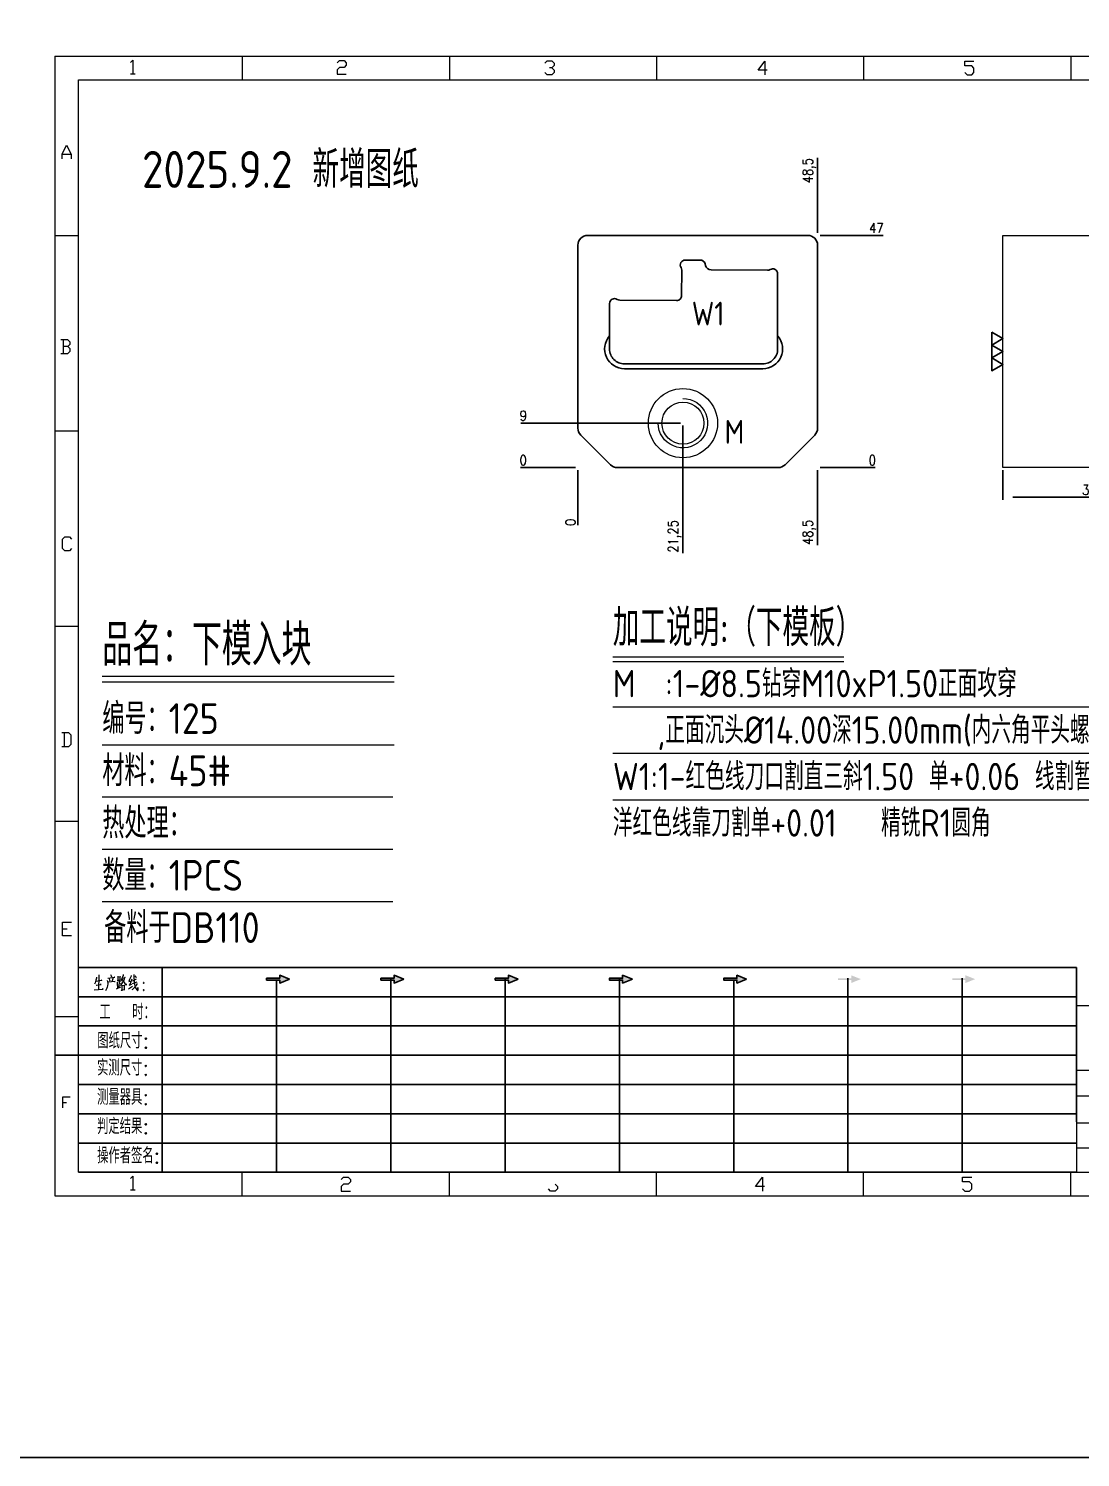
# Model space of a CAD drawing. Header units: millimetres. Extents: x 88508 to 142116, y -5268 to 20283.
# Drawn here: x 99433.7 to 99646.5, y 1487.5 to 1776.6 of the extents above; entities that cross this region are included whole.
import ezdxf
from ezdxf.enums import TextEntityAlignment as Align

# ---------------------------------------------------------------- set-up
doc = ezdxf.new("R2010")
doc.units = ezdxf.units.MM
for name, color, linetype in [('DIE_P', 2, 'Continuous'), ('DIM', 4, 'Continuous'), ('LP_O', 40, 'Continuous'), ('PH', 255, 'Continuous'), ('TEXT', 4, 'Continuous')]:
    doc.layers.add(name, color=color, linetype=linetype)
doc.styles.add('chinesef_fs', font='simplex.shx', dxfattribs={"bigfont": 'gbcbig.shx'})
doc.styles.add('gbenor', font='gbenor.shx', dxfattribs={"bigfont": 'gbcbig.shx'})
doc.styles.add('GBENOR_', font='gbenor.shx', dxfattribs={"bigfont": 'gbcbig'})
doc.styles.get("Standard").update_dxf_attribs({"font": 'txt.shx', "width": 0.85, "bigfont": 'ctxt.shx'})
doc.styles.add('TXT', font='txt.shx', dxfattribs={"width": 0.8, "bigfont": 'ctxt.shx'})
doc.dimstyles.new('T-2-WX', dxfattribs={"dimtxt": 2, "dimasz": 2, "dimexe": 0.5, "dimexo": 0.5, "dimgap": 0.5, "dimtad": 1, "dimtxsty": 'Standard', "dimblk": 'OPEN30', "dimcen": 0, "dimazin": 3, "dimtfac": 1, "dimtmove": 0, "dimatfit": 3, "dimldrblk": 'OPEN30', "dimlwd": -1, "dimlwe": -1})

# ---------------------------------------------------------------- blocks, each defined once
blk = doc.blocks.new('*D9923')
at = {"layer": 'Defpoints', "color": 0}
for p in [(99544.8, 1687.8), (99593.3, 1687.8), (99603.3, 1687.8)]:
    blk.add_point(p, dxfattribs=at)
at = {"layer": 'DIM', "color": 0}
blk.add_line((99593.8, 1687.8), (99604.93, 1687.8), dxfattribs=at)
at = {"layer": 'DIM', "color": 0, "lineweight": 5, "insert": (99604.36, 1689.3), "char_height": 2, "attachment_point": 5}
blk.add_mtext('0', dxfattribs=at)
blk = doc.blocks.new('_Open30')
blk = doc.blocks.new('*D9924')
at = {"layer": 'Defpoints', "color": 0}
for p in [(99593.3, 1734.8), (99603.3, 1734.8), (99544.8, 1687.8)]:
    blk.add_point(p, dxfattribs=at)
at = {"layer": 'DIM', "color": 0}
for p, q in [((99593.8, 1734.8), (99597.3, 1734.8)), ((99597.3, 1734.8), (99599.3, 1734.8)), ((99599.3, 1734.8), (99606.55, 1734.8))]:
    blk.add_line(p, q, dxfattribs=at)
at = {"layer": 'DIM', "color": 0, "insert": (99605.17, 1736.3), "char_height": 2, "attachment_point": 5}
blk.add_mtext('47', dxfattribs=at)
blk = doc.blocks.new('*D9925')
at = {"layer": 'Defpoints', "color": 0}
for p in [(99534.8, 1687.8), (99544.8, 1687.8), (99544.8, 1687.8)]:
    blk.add_point(p, dxfattribs=at)
at = {"layer": 'DIM', "color": 0}
blk.add_line((99544.3, 1687.8), (99533.16, 1687.8), dxfattribs=at)
at = {"layer": 'DIM', "color": 0, "lineweight": 5, "insert": (99533.73, 1689.3), "char_height": 2, "attachment_point": 5}
blk.add_mtext('0', dxfattribs=at)
blk = doc.blocks.new('*D9926')
at = {"layer": 'Defpoints', "color": 0}
for p in [(99534.8, 1696.8), (99566.05, 1696.8), (99544.8, 1687.8)]:
    blk.add_point(p, dxfattribs=at)
at = {"layer": 'DIM', "color": 0}
for p, q in [((99538.8, 1696.8), (99533.25, 1696.8)), ((99542.8, 1696.8), (99538.8, 1696.8)), ((99565.55, 1696.8), (99542.8, 1696.8))]:
    blk.add_line(p, q, dxfattribs=at)
at = {"layer": 'DIM', "color": 0, "lineweight": 5, "insert": (99533.77, 1698.3), "char_height": 2, "attachment_point": 5}
blk.add_mtext('9', dxfattribs=at)
blk = doc.blocks.new('*D9927')
at = {"layer": 'Defpoints', "color": 0}
for p in [(99544.8, 1687.8), (99593.3, 1687.8), (99593.3, 1677.8)]:
    blk.add_point(p, dxfattribs=at)
at = {"layer": 'DIM', "color": 0}
for p, q in [((99593.3, 1687.3), (99593.3, 1683.8)), ((99593.3, 1683.8), (99593.3, 1681.8)), ((99593.3, 1681.8), (99593.3, 1672.12))]:
    blk.add_line(p, q, dxfattribs=at)
at = {"layer": 'DIM', "color": 0, "lineweight": 5, "insert": (99591.61, 1674.71), "char_height": 2, "attachment_point": 5, "rotation": 90}
blk.add_mtext('48,5', dxfattribs=at)
blk = doc.blocks.new('*D9928')
at = {"layer": 'Defpoints', "color": 0}
for p in [(99566.05, 1696.8), (99544.8, 1687.8), (99566.05, 1677.8)]:
    blk.add_point(p, dxfattribs=at)
at = {"layer": 'DIM', "color": 0}
for p, q in [((99566.05, 1696.3), (99566.05, 1685.8)), ((99566.05, 1685.8), (99566.05, 1681.8)), ((99566.05, 1681.8), (99566.05, 1670.5))]:
    blk.add_line(p, q, dxfattribs=at)
at = {"layer": 'DIM', "color": 0, "lineweight": 5, "insert": (99564.36, 1673.9), "char_height": 2, "attachment_point": 5, "rotation": 90}
blk.add_mtext('21,25', dxfattribs=at)
blk = doc.blocks.new('*D9929')
at = {"layer": 'Defpoints', "color": 0}
for p in [(99544.8, 1687.8), (99544.8, 1687.8), (99544.8, 1677.8)]:
    blk.add_point(p, dxfattribs=at)
at = {"layer": 'DIM', "color": 0}
blk.add_line((99544.8, 1687.3), (99544.8, 1676.17), dxfattribs=at)
at = {"layer": 'DIM', "color": 0, "lineweight": 5, "insert": (99543.3, 1676.74), "char_height": 2, "attachment_point": 5, "rotation": 90}
blk.add_mtext('0', dxfattribs=at)
blk = doc.blocks.new('*D9930')
at = {"layer": 'Defpoints', "color": 0}
for p in [(99593.3, 1744.8), (99593.3, 1734.8), (99544.8, 1687.8)]:
    blk.add_point(p, dxfattribs=at)
at = {"layer": 'DIM', "color": 0}
for p, q in [((99593.3, 1740.8), (99593.3, 1750.48)), ((99593.3, 1738.8), (99593.3, 1740.8)), ((99593.3, 1735.3), (99593.3, 1738.8))]:
    blk.add_line(p, q, dxfattribs=at)
at = {"layer": 'DIM', "color": 0, "insert": (99591.61, 1747.89), "char_height": 2, "attachment_point": 5, "rotation": 90}
blk.add_mtext('48,5', dxfattribs=at)
blk = doc.blocks.new('*D9932')
at = {"layer": 'Defpoints', "color": 0}
for p in [(99630.77, 1687.8), (99665.77, 1687.8), (99630.77, 1681.8)]:
    blk.add_point(p, dxfattribs=at)
at = {"layer": 'DIM', "color": 0}
for p, q in [((99630.77, 1687.3), (99630.77, 1681.3)), ((99665.77, 1687.3), (99665.77, 1681.3)), ((99663.77, 1681.8), (99632.77, 1681.8))]:
    blk.add_line(p, q, dxfattribs=at)
at = {"layer": 'DIM', "color": 0, "lineweight": 5, "insert": (99648.27, 1683.3), "char_height": 2, "attachment_point": 5}
blk.add_mtext('35', dxfattribs=at)
blk = doc.blocks.new('U40')
for points in [[(351.8, 337.7), (351.8, 333.2), (367, 339.3), (351.8, 345.3), (351.8, 340.8), (331.2, 340.8), (331.2, 337.7)], [(545.7, 339.3), (530.6, 345.3), (530.6, 340.8), (509.9, 340.8), (509.9, 337.7), (530.6, 337.7), (530.6, 333.2)], [(724.5, 339.3), (709.3, 345.3), (709.3, 340.8), (688.7, 340.8), (688.7, 337.7), (709.3, 337.7), (709.3, 333.2)], [(903.3, 339.3), (888.1, 345.3), (888.1, 340.8), (867.5, 340.8), (867.5, 337.7), (888.1, 337.7), (888.1, 333.2)], [(1082.1, 339.3), (1066.9, 345.3), (1066.9, 340.8), (1046.3, 340.8), (1046.3, 337.7), (1066.9, 337.7), (1066.9, 333.2)], [(1245.7, 337.7), (1245.7, 333.2), (1260.9, 339.3), (1245.7, 345.3), (1245.7, 340.8), (1225.1, 340.8), (1225.1, 337.7)], [(1424.5, 337.7), (1424.5, 333.2), (1439.7, 339.3), (1424.5, 345.3), (1424.5, 340.8), (1403.8, 340.8), (1403.8, 337.7)]]:
    blk.add_hatch(color=3).paths.add_polyline_path(points)
at = {"color": 254, "lineweight": 18}
for p, q in [((0, 1783.5), (0, 0)), ((0, 1783.5), (2530.2, 1783.5)), ((941.1, 1783.5), (941.1, 1746.5)), ((1265.1, 1783.5), (1265.1, 1746.5)), ((1589.1, 1783.5), (1589.1, 1746.5)), ((37, 37), (37, 1746.5)), ((37, 1746.5), (2493.2, 1746.5)), ((0, 1502.7), (37, 1502.7)), ((0, 1197.2), (37, 1197.2)), ((0, 891.7), (37, 891.7)), ((0, 586.3), (37, 586.3)), ((1598.1, 298), (2493.2, 298)), ((0, 280.8), (37, 280.8)), ((1598.2, 196.6), (2493.2, 196.6)), ((2493.2, 156.4), (1598.2, 156.4)), ((2493.2, 114.1), (1598.2, 114.1)), ((2493.2, 75), (1598.2, 75)), ((37, 37), (2493.2, 37)), ((941.1, 0), (941.1, 37)), ((1265.1, 0), (1265.1, 37)), ((1589.1, 0), (1589.1, 37)), ((0, 0), (2530.2, 0))]:
    blk.add_line(p, q, dxfattribs=at)
at = {"color": 254, "linetype": 'Continuous', "lineweight": 18}
for p, q in [((293.1, 1783.5), (293.1, 1746.5)), ((617.1, 1783.5), (617.1, 1746.5)), ((1598.1, 298), (1598.1, 37)), ((1598.2, 298), (1598.2, 37)), ((293.1, 0), (293.1, 37)), ((617.1, 0), (617.1, 37))]:
    blk.add_line(p, q, dxfattribs=at)
for p, q in [((38, 357.6), (1598.2, 357.6)), ((1598.2, 357.6), (1598.2, 116.2)), ((38, 311.8), (1598.2, 311.8)), ((37.1, 266), (1598.2, 266)), ((0.1, 220.2), (1598.2, 220.2)), ((37.1, 174.4), (1598.2, 174.4)), ((37.1, 128.6), (1598.2, 128.6)), ((37.1, 82.8), (1598.2, 82.8))]:
    blk.add_line(p, q)
at = {"color": 254}
for p, q in [((167.8, 37), (167.8, 357.6)), ((346.7, 37), (346.7, 337.9)), ((525.5, 37), (525.5, 340.8)), ((704.3, 37), (704.3, 340.8)), ((883.1, 37), (883.1, 340.8)), ((1061.9, 37), (1061.9, 337.7)), ((1240.6, 37), (1240.6, 340.8)), ((1419.4, 37), (1419.4, 340.8)), ((1598.2, 37), (38, 37))]:
    blk.add_line(p, q, dxfattribs=at)
at = {"color": 92, "lineweight": 18}
for points in [[(118.3, 1773.7), (121.9, 1777.3), (121.9, 1755.8)], [(441.4, 1773.1), (445, 1776.7), (452.2, 1776.7), (455.8, 1773.1), (455.8, 1769.5), (452.2, 1765.9), (445, 1765.9), (441.4, 1762.3), (441.4, 1755.1), (455.8, 1755.1)], [(766.4, 1772.4), (770, 1776), (777.2, 1776), (780.8, 1772.4), (780.8, 1768.8), (777.2, 1765.2), (773.6, 1765.2)], [(1114.4, 1761.4), (1100, 1761.4), (1110.8, 1775.8), (1110.8, 1754.2)], [(1423.4, 1757.7), (1427, 1754.1), (1434.2, 1754.1), (1437.8, 1757.7), (1437.8, 1764.9), (1434.2, 1768.5), (1423.4, 1768.5), (1423.4, 1775.7), (1437.8, 1775.7)], [(118.3, 1755.8), (125.5, 1755.8)], [(777.2, 1765.2), (780.8, 1761.6), (780.8, 1758), (777.2, 1754.4), (770, 1754.4), (766.4, 1758)], [(11.1, 1622.8), (11.1, 1630), (18.3, 1644.4), (25.5, 1630), (25.5, 1622.8)], [(11.1, 1630), (25.5, 1630)], [(20, 1329), (23.6, 1332.6), (23.6, 1336.2), (20, 1339.8), (9.2, 1339.8)], [(9.2, 1318.2), (20, 1318.2), (23.6, 1321.8), (23.6, 1325.4), (20, 1329), (12.8, 1329)], [(12.8, 1339.8), (12.8, 1318.2)], [(26.1, 1013.2), (22.5, 1009.6), (15.3, 1009.6), (11.7, 1013.2), (11.7, 1027.6), (15.3, 1031.2), (22.5, 1031.2), (26.1, 1027.6)], [(11, 703.2), (21.8, 703.2), (25.4, 706.8), (25.4, 721.2), (21.8, 724.8), (11, 724.8)], [(14.6, 724.8), (14.6, 703.2)], [(26.1, 407), (11.7, 407), (11.7, 428.6), (26.1, 428.6)], [(11.7, 417.8), (18.9, 417.8)], [(12.3, 137.7), (12.3, 155), (23.8, 155)], [(12.3, 146.4), (18.1, 146.4)], [(118.3, 27.4), (121.9, 31), (121.9, 9.4)], [(447.9, 25.7), (451.5, 29.3), (458.7, 29.3), (462.3, 25.7), (462.3, 22.1), (458.7, 18.5), (451.5, 18.5), (447.9, 14.9), (447.9, 7.7), (462.3, 7.7)], [(1110.3, 14.9), (1095.9, 14.9), (1106.7, 29.3), (1106.7, 7.7)], [(1419.9, 11.3), (1423.5, 7.7), (1430.7, 7.7), (1434.3, 11.3), (1434.3, 18.5), (1430.7, 22.1), (1419.9, 22.1), (1419.9, 29.3), (1434.3, 29.3)], [(118.3, 9.4), (125.5, 9.4)], [(782.7, 18.5), (786.3, 14.9), (786.3, 11.3), (782.7, 7.7), (775.5, 7.7), (771.9, 11.3)]]:
    blk.add_lwpolyline(points, dxfattribs=at)
at = {"color": 92, "lineweight": 0}
for points in [[(65, 342.2), (64.8, 341), (64.1, 337.9), (63.6, 335.7), (62.8, 333.5), (62.1, 331.4)], [(63.8, 335.9), (73.4, 337.5), (73.1, 337.7), (72.5, 337.3)], [(68.4, 345.9), (68.7, 344.4), (68.1, 322.9)], [(93.3, 335.5), (94.1, 335.7), (94.3, 335.5), (82.6, 334.3), (82.6, 335.1), (82.2, 336.9)], [(82.6, 340.8), (93.7, 342.2), (93.3, 342.4), (92.4, 342)], [(86.1, 336.1), (86, 337.5), (85.3, 339.8)], [(86.7, 346.7), (87.9, 344.6), (88.3, 343)], [(90.3, 341), (90.4, 339.6), (89.1, 335.3)], [(97.8, 344), (98.1, 342.6), (98.1, 340.8), (98.1, 337.9), (98.1, 336.3), (98.2, 337.7), (102.1, 338.3), (101.8, 338.3), (102.1, 343.6), (102.1, 343.2), (102.1, 342.8), (98.2, 342.2)], [(100.2, 337.9), (100.1, 325.9)], [(105.5, 341.2), (105.9, 341), (109.6, 341.8), (109.3, 342.6), (108.5, 339.6), (107.6, 337.3), (106.9, 335.9), (105.9, 334.3), (104.3, 332), (103.1, 330.4), (101.9, 329.4)], [(106.6, 346.5), (106.5, 345.2), (105.1, 341.2), (104.2, 338.9), (103.1, 336.3), (102.6, 335.5)], [(104.9, 339.1), (105.3, 338.7), (107, 335.7), (108.6, 333.3), (109.9, 331.2), (110.3, 330.8), (112.6, 330.8), (110.2, 331.2), (109, 332.6)], [(119.3, 344.8), (119.1, 343.8), (116.8, 338.5), (115.4, 335.5), (119.3, 336.3)], [(120.3, 339.4), (118.1, 333.5), (116.4, 330), (116.1, 329.8), (120.5, 331.4)], [(121.7, 336.7), (127.7, 339.6)], [(123.4, 346.5), (123.5, 345.4), (123.5, 340.8), (123.8, 337.3), (124, 335.3), (124.2, 333.1), (124.5, 331), (124.8, 329), (125.2, 327.4), (125.9, 325.7), (126.9, 323.9), (127.9, 322.7), (128.9, 321.7), (129.6, 321.3), (129.9, 326.1), (129.4, 321.5)], [(127.7, 341.6), (127.2, 342.4), (125.7, 344.2)], [(61.4, 322.3), (68.2, 322.9), (75.3, 323.7), (74.9, 323.9), (73.8, 323.5)], [(64.5, 329.6), (64.8, 329.6), (65.1, 329.6), (72.5, 331), (71.9, 331), (70.9, 330.8)], [(82.6, 335.1), (82.6, 331.8), (82.3, 329), (81.9, 326.8), (81.2, 324.9), (80.3, 323.1), (79.6, 321.9), (78.8, 320.9)], [(96.5, 323.9), (102.8, 327.2)], [(97.2, 334.3), (97.5, 333.5), (97.7, 324.7)], [(100.2, 332.6), (102.4, 333.1)], [(104.2, 330), (104.5, 329), (104.5, 321.1), (104.3, 322.1), (104.5, 322.7), (109.2, 323.1), (108.6, 323.1), (109, 329.2), (109, 330), (109.3, 329.4), (108.6, 329.4), (104.6, 328.8)], [(115.3, 324.3), (121.5, 328.2)], [(128.2, 332.4), (128.1, 331.6), (126.9, 329.6), (125.8, 328), (124.5, 326.3), (123, 324.7), (121.4, 323.3), (120.1, 322.3)], [(121.4, 332.2), (128.8, 335.1)]]:
    blk.add_lwpolyline(points, dxfattribs=at)
for points in [[(367, 339.3), (351.8, 345.3), (351.8, 340.8), (331.2, 340.8), (331.2, 337.7), (351.8, 337.7), (351.8, 333.2), (367, 339.3)], [(545.7, 339.3), (530.6, 345.3), (530.6, 340.8), (509.9, 340.8), (509.9, 337.7), (530.6, 337.7), (530.6, 333.2), (545.7, 339.3)], [(724.5, 339.3), (709.3, 345.3), (709.3, 340.8), (688.7, 340.8), (688.7, 337.7), (709.3, 337.7), (709.3, 333.2), (724.5, 339.3)], [(903.3, 339.3), (888.1, 345.3), (888.1, 340.8), (867.5, 340.8), (867.5, 337.7), (888.1, 337.7), (888.1, 333.2), (903.3, 339.3)], [(1082.1, 339.3), (1066.9, 345.3), (1066.9, 340.8), (1046.3, 340.8), (1046.3, 337.7), (1066.9, 337.7), (1066.9, 333.2), (1082.1, 339.3)]]:
    blk.add_lwpolyline(points)
for points in [[(138.7, 332.4), (139.4, 333.5), (138.7, 334.5), (138, 333.5)], [(138.7, 320.9), (139.4, 321.9), (138.7, 322.9), (138, 321.9)]]:
    blk.add_lwpolyline(points, close=True, dxfattribs=at)
at = {"color": 3, "style": 'chinesef_fs'}
for s, p in [('工  时：', (69.5, 275.7)), ('图纸尺寸:', (66.2, 230.9)), ('实测尺寸:', (65.9, 188.4)), ('测量器具:', (65.9, 142.6)), ('判定结果:', (65.9, 96.8)), ('操作者签名:', (65.9, 51))]:
    blk.add_text(s, height=24.57, dxfattribs=at).set_placement(p)
at = {"lineweight": 18, "style": 'GBENOR_'}
blk.add_attdef('文档路径', (2126, 386.9), '', height=17.8, dxfattribs=at)
at = {"lineweight": 20, "style": 'TXT'}
for tag, height, p in [('18-**-**', 16.3, (1866.6, 256.2)), ('客户名称', 16.1, (1741.1, 134, 0)), ('料厚:', 16.1, (1741.3, 93.2, 0))]:
    blk.add_attdef(tag, text='', height=height, dxfattribs=at).set_placement(p, align=Align.MIDDLE)
for tag, p, height in [('88888', (1850.9, 207.5), 14.9), ('材质:', (1691.2, 168, 0), 16.1), ('核准', (1869.4, 127.5, 0), 16.1), ('设计', (1868.8, 88.3, 0), 16.1), ('绘图', (1868.2, 49.1, 0), 16.1)]:
    blk.add_attdef(tag, p, '', height=height, dxfattribs=at)
for tag, p, height, width in [('3', (2234.7, 206.9), 15.8, 0.7), ('4', (2234.7, 167.4), 15.8, 0.7), ('核准日期', (2041.1, 124.2, 0), 16.1, 0.68), ('设计日期', (2041.1, 84.5, 0), 16.1, 0.68), ('1', (2251.9, 85.9), 14.6, 0.7), ('绘图日期', (2040.9, 46.4, 0), 16.1, 0.68), ('2', (2235, 49.2), 14.6, 0.7)]:
    blk.add_attdef(tag, p, '', height=height, dxfattribs=dict(at, width=width))

msp = doc.modelspace()

# ---------------------------------------------------------------- linework, layer by layer
at = {"layer": 'DIE_P', "linetype": 'Continuous'}
msp.add_lwpolyline([(99585.298, 1687.803), (99552.798, 1687.803, -0.1989124), (99551.384, 1688.389), (99545.384, 1694.389, -0.1989124), (99544.798, 1695.803), (99544.798, 1732.803, -0.4142136), (99546.798, 1734.803), (99591.298, 1734.803, -0.4142136), (99593.298, 1732.803), (99593.298, 1695.803, -0.1989124), (99592.712, 1694.389), (99586.712, 1688.389, -0.1989124)], format="xyb", close=True, dxfattribs=at)
at = {"layer": 'DIE_P', "linetype": 'Continuous', "lineweight": 18, "ltscale": 10}
msp.add_lwpolyline([(99630.767, 1734.803), (99665.767, 1734.803), (99665.767, 1687.803), (99630.767, 1687.803)], close=True, dxfattribs=at)
at = {"layer": 'DIE_P', "color": 1, "linetype": 'Continuous'}
msp.add_lwpolyline([(99551.208, 1714.449), (99551.208, 1721.01, -0.5901487), (99552.741, 1721.856, 0.1395991), (99553.266, 1721.702), (99564.768, 1721.622, 0.4143318), (99565.775, 1722.616), (99565.808, 1727.754, 0.1395991), (99565.662, 1728.282, -0.5855949), (99566.515, 1729.803), (99569.554, 1729.803, -0.3417167), (99570.522, 1729.054), (99570.607, 1728.726, 0.3394434), (99571.759, 1727.827), (99583.16, 1727.734, 0.1395991), (99583.688, 1727.88, -0.5850641), (99585.208, 1727.026), (99585.208, 1714.449)], format="xyb", dxfattribs=at)
at = {"layer": 'DIE_P', "color": 3, "linetype": 'Continuous'}
msp.add_lwpolyline([(99585.208, 1714.449, -0.6457513), (99582.208, 1707.803), (99554.208, 1707.803, -0.6457513), (99551.208, 1714.449)], format="xyb", dxfattribs=at)
at = {"layer": 'DIE_P', "color": 6, "linetype": 'Continuous'}
msp.add_lwpolyline([(99585.208, 1714.449), (99585.208, 1711.803, -0.4142136), (99582.208, 1708.803), (99554.208, 1708.803, -0.4142136), (99551.208, 1711.803), (99551.208, 1714.449)], format="xyb", dxfattribs=at)
at = {"layer": 'DIE_P', "lineweight": 5}
msp.add_lwpolyline([(99566.048, 1701.803, -2.4142136), (99561.048, 1696.803)], format="xyb", dxfattribs=at)
at = {"layer": 'DIE_P', "linetype": 'Continuous', "lineweight": 5, "ltscale": 10}
msp.add_circle((99566.048, 1696.803), 7, dxfattribs=at)
at = {"layer": 'DIE_P', "lineweight": 5}
msp.add_circle((99566.048, 1696.803), 4.25, dxfattribs=at)
at = {"layer": 'DIM', "color": 4, "linetype": 'Continuous', "lineweight": 5}
for p, q in [((99448.592, 1645.589), (99507.641, 1645.589)), ((99448.592, 1644.5), (99507.641, 1644.5)), ((99448.592, 1631.752), (99507.641, 1631.752)), ((99448.592, 1621.18), (99507.384, 1621.18)), ((99448.592, 1610.609), (99507.384, 1610.609)), ((99448.592, 1600.037), (99507.384, 1600.037))]:
    msp.add_line(p, q, dxfattribs=at)
at = {"layer": 'LP_O', "color": 8}
msp.add_lwpolyline([(95190.493, 2045.216), (95190.493, 1487.55), (103220.125, 1487.55), (103220.125, 2045.216)], close=True, dxfattribs=at)
at = {"layer": 'TEXT', "color": 3, "lineweight": 5}
for p, q in [((99551.869, 1649.559), (99598.583, 1649.559)), ((99551.869, 1648.591), (99598.583, 1648.591)), ((99551.869, 1639.412), (99661.804, 1639.412)), ((99551.869, 1630.012), (99661.804, 1630.012)), ((99551.869, 1620.612), (99661.804, 1620.612))]:
    msp.add_line(p, q, dxfattribs=at)
at = {"layer": 'TEXT'}
msp.add_lwpolyline([(99628.517, 1715.2), (99630.767, 1713.901), (99628.517, 1712.602), (99630.767, 1711.303), (99628.517, 1710.004), (99630.767, 1708.705), (99628.517, 1707.406), (99628.517, 1715.2)], close=True, dxfattribs=at)

# ---------------------------------------------------------------- block references
at = {"ltscale": 3, "xscale": 0.1293045972080205, "yscale": 0.1293045972080205, "zscale": 0.1293045972080205}
msp.add_blockref('U40', (99439.012, 1540.447), dxfattribs=at)

# ---------------------------------------------------------------- texts
at = {"layer": 'DIM', "color": 3, "linetype": 'Continuous', "lineweight": 5, "style": 'gbenor'}
for s, height, p in [('品名：下模入块', 8.3952, (99448.592, 1647.765)), ('编号：125', 6.2186, (99448.592, 1633.929)), ('材料：45#', 6.2186, (99448.592, 1623.357)), ('热处理： ', 6.2186, (99448.592, 1612.785)), ('数量：1PCS', 6.2186, (99448.592, 1602.213)), ('备料于DB110', 6.2186, (99448.97, 1591.642))]:
    msp.add_text(s, height=height, dxfattribs=at).set_placement(p)
at = {"layer": 'PH', "color": 6, "linetype": 'Continuous', "style": 'gbenor'}
msp.add_text('2025.9.2 新增图纸', height=7.46496, dxfattribs=at).set_placement((99484.617, 1748.54), align=Align.MIDDLE)
at = {"layer": 'TEXT', "color": 4, "style": 'gbenor'}
msp.add_text('W1', height=4.8, dxfattribs=at).set_placement((99571.133, 1718.972), align=Align.MIDDLE_CENTER)
at = {"layer": 'TEXT', "color": 4, "lineweight": 5, "style": 'gbenor'}
msp.add_text('M', height=4.8, dxfattribs=at).set_placement((99576.46, 1695.048), align=Align.MIDDLE_CENTER)
for s, height, p in [('加工说明:（下模板）', 7.465, (99551.869, 1651.688)), ('M  :1-%%C8.5钻穿M10xP1.50正面攻穿', 5.5296, (99551.869, 1641.348)), ('   ,正面沉头%%C14.00深15.00mm(内六角平头螺丝)', 5.5296, (99551.869, 1631.947))]:
    msp.add_text(s, height=height, dxfattribs=at).set_placement(p)
at = {"layer": 'TEXT', "color": 1, "lineweight": 5, "style": 'gbenor'}
msp.add_text('W1:1-红色线刀口割直三斜1.50 单+0.06 线割暂不加工', height=5.5296, dxfattribs=at).set_placement((99551.869, 1622.547))
at = {"layer": 'TEXT', "color": 6, "lineweight": 5, "style": 'gbenor'}
msp.add_text('洋红色线靠刀割单+0.01   精铣R1圆角', height=5.5296, dxfattribs=at).set_placement((99551.869, 1613.147))

# ---------------------------------------------------------------- dimensions: what is measured, and where the dimension line sits
at = {"layer": 'DIM', "color": 4}
for offset, dtype, picture, middle in [((0, 10), 1, '*D9930', (99591.608, 1747.894)), ((10, 0), 0, '*D9924', (99605.174, 1736.303))]:
    dim = msp.add_ordinate_dim(feature_location=(99593.298, 1734.803), offset=offset, dtype=dtype, origin=(99544.798, 1687.803), dimstyle='T-2-WX', dxfattribs=at)
    dim.commit()
    dim.dimension.update_dxf_attribs({"geometry": picture, "text_midpoint": middle})
at = {"layer": 'DIM', "color": 4, "lineweight": 5}
for feature_location, offset, dtype, origin, picture, middle in [((99566.048, 1696.803), (-31.25, 0), 0, (99544.798, 1687.803), '*D9926', (99533.772, 1698.303)), ((99566.048, 1696.803), (0, -19), 1, (99544.798, 1687.803), '*D9928', (99564.358, 1673.903)), ((99544.797980418, 1687.803336347), (-10, 0), 0, (99544.797980418, 1687.803336347), '*D9925', (99533.731313752, 1689.303336347)), ((99593.297980438, 1687.803336347), (10, 0), 0, (99544.797980418, 1687.803336347), '*D9923', (99604.364647105, 1689.303336347)), ((99544.797980418, 1687.803336347), (0, -10), 1, (99544.797980418, 1687.803336347), '*D9929', (99543.297980418, 1676.736669681)), ((99593.298, 1687.803), (0, -10), 1, (99544.798, 1687.803), '*D9927', (99591.608, 1674.713))]:
    dim = msp.add_ordinate_dim(feature_location=feature_location, offset=offset, dtype=dtype, origin=origin, dimstyle='T-2-WX', dxfattribs=at)
    dim.commit()
    dim.dimension.update_dxf_attribs({"geometry": picture, "text_midpoint": middle})
at = {"layer": 'DIM', "lineweight": 5}
dim = msp.add_linear_dim(base=(99630.767, 1681.803), p1=(99665.767, 1687.803), p2=(99630.767, 1687.803), dimstyle='T-2-WX', dxfattribs=at)
dim.commit()
dim.dimension.update_dxf_attribs({"geometry": '*D9932', "text_midpoint": (99648.267, 1683.303)})

doc.saveas('drawing.dxf')
